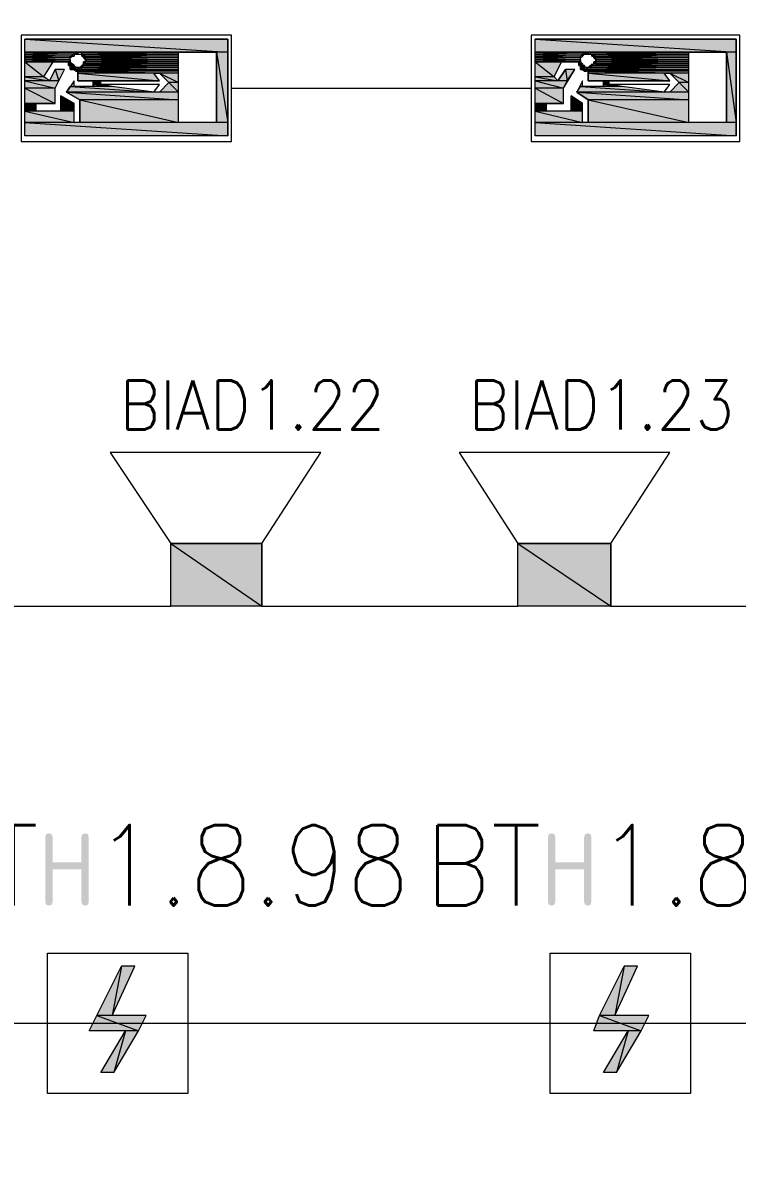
# Model space of a CAD drawing. Header units: millimetres. Extents: x 0 to 420, y 0 to 297.
# Drawn here: x 228.81 to 244.75, y 145.27 to 170.84 of the extents above; entities that cross this region are included whole.
import ezdxf

# ---------------------------------------------------------------- set-up
doc = ezdxf.new("R2010")
doc.units = ezdxf.units.MM
doc.styles.get("Standard").update_dxf_attribs({"font": 'STANDARD'})

msp = doc.modelspace()

# ---------------------------------------------------------------- hatches: boundary and pattern name
h = msp.add_hatch(color=82)
h.paths.add_polyline_path([(233.383667, 170.476333), (228.854001, 170.476333), (233.383667, 170.179999)], flags=0)
h.paths.add_polyline_path([(228.854001, 170.476333), (233.383667, 170.179999), (228.854001, 170.179999)], flags=0)
h = msp.add_hatch(color=82)
h.paths.add_polyline_path([(244.729001, 170.476333), (240.241667, 170.476333), (244.729001, 170.179999)], flags=0)
h.paths.add_polyline_path([(240.241667, 170.476333), (244.729001, 170.179999), (240.241667, 170.179999)], flags=0)
h = msp.add_hatch(color=82)
h.paths.add_polyline_path([(228.854001, 170.179999), (232.283001, 170.179999)], flags=0)
h.paths.add_polyline_path([(232.283001, 170.179999), (228.854001, 170.179999)], flags=0)
h = msp.add_hatch(color=82)
h.paths.add_polyline_path([(229.954667, 170.179999), (228.854001, 170.179999), (229.954667, 170.137666)], flags=0)
h.paths.add_polyline_path([(228.854001, 170.179999), (229.954667, 170.137666), (228.854001, 170.137666)], flags=0)
h = msp.add_hatch(color=82)
h.paths.add_polyline_path([(229.954667, 170.137666), (228.854001, 170.137666), (229.870001, 170.095333)], flags=0)
h.paths.add_polyline_path([(228.854001, 170.137666), (229.870001, 170.095333), (228.854001, 170.095333)], flags=0)
h = msp.add_hatch(color=82)
h.paths.add_polyline_path([(229.870001, 170.095333), (228.854001, 170.095333), (229.870001, 170.052999)], flags=0)
h.paths.add_polyline_path([(228.854001, 170.095333), (229.870001, 170.052999), (228.854001, 170.052999)], flags=0)
h = msp.add_hatch(color=82)
h.paths.add_polyline_path([(229.870001, 170.052999), (228.854001, 170.052999), (229.870001, 170.010666)], flags=0)
h.paths.add_polyline_path([(228.854001, 170.052999), (229.870001, 170.010666), (228.854001, 170.010666)], flags=0)
h = msp.add_hatch(color=82)
h.paths.add_polyline_path([(228.854001, 170.010666), (229.870001, 170.010666)], flags=0)
h.paths.add_polyline_path([(229.870001, 170.010666), (228.854001, 170.010666)], flags=0)
h = msp.add_hatch(color=82)
h.paths.add_polyline_path([(229.870001, 170.010666), (228.854001, 170.010666), (229.870001, 169.968333)], flags=0)
h.paths.add_polyline_path([(228.854001, 170.010666), (229.870001, 169.968333), (228.854001, 169.968333)], flags=0)
for color, points in [(82, [(229.870001, 170.010666), (229.870001, 169.968333)]), (82, [(229.997001, 170.137666), (230.039334, 170.137666), (229.954667, 170.137666)]), (82, [(229.954667, 170.137666), (229.954667, 170.095333)]), (82, [(229.997001, 170.179999), (229.997001, 170.137666)]), (82, [(230.039334, 170.179999), (230.039334, 170.137666)]), (82, [(230.124001, 170.095333), (230.166334, 170.095333)]), (82, [(241.257667, 170.010666), (241.257667, 169.968333)]), (82, [(241.300001, 170.137666), (241.342334, 170.137666), (241.300001, 170.095333)]), (82, [(241.342334, 170.179999), (241.384667, 170.137666), (241.342334, 170.137666)]), (82, [(241.342334, 170.137666), (241.384667, 170.137666)]), (82, [(241.384667, 170.179999), (241.427001, 170.179999), (241.427001, 170.137666)]), (82, [(241.511667, 170.095333), (241.554001, 170.095333)]), (82, [(229.870001, 169.968333), (229.912334, 169.925999), (229.870001, 169.925999)]), (82, [(229.870001, 169.925999), (229.912334, 169.925999)]), (82, [(229.912334, 169.925999), (229.954667, 169.883666), (229.912334, 169.883666)]), (82, [(229.954667, 169.883666), (229.997001, 169.841333), (229.954667, 169.841333)]), (82, [(230.166334, 169.925999), (230.166334, 169.883666), (230.124001, 169.883666)]), (82, [(241.257667, 169.968333), (241.300001, 169.925999), (241.257667, 169.925999)]), (82, [(241.257667, 169.925999), (241.300001, 169.925999)]), (82, [(241.300001, 169.925999), (241.300001, 169.883666)]), (82, [(241.342334, 169.883666), (241.342334, 169.841333)]), (82, [(241.511667, 169.925999), (241.511667, 169.883666)]), (82, [(229.658334, 169.206333), (229.785334, 169.121666), (229.658334, 169.121666)]), (82, [(241.046001, 169.206333), (241.173001, 169.121666), (241.046001, 169.121666)]), (7, [(229.311839, 151.210477), (229.311839, 152.66348), (229.331821, 152.724252), (229.392316, 152.744509), (229.453088, 152.724252), (229.473345, 152.66348), (229.473345, 152.098485), (230.118818, 152.098485), (230.118818, 152.66348), (230.139075, 152.724252), (230.199847, 152.744509), (230.260136, 152.724252), (230.280324, 152.66348), (230.280324, 151.210477), (230.260136, 151.149981), (230.199847, 151.129999), (230.139075, 151.149981), (230.118818, 151.210477), (230.118818, 151.936979), (229.473345, 151.936979), (229.473345, 151.210477), (229.453088, 151.149981), (229.392316, 151.129999), (229.331821, 151.149981)]), (7, [(240.530172, 151.210477), (240.530172, 152.66348), (240.550154, 152.724252), (240.61065, 152.744509), (240.671421, 152.724252), (240.691678, 152.66348), (240.691678, 152.098485), (241.337151, 152.098485), (241.337151, 152.66348), (241.357409, 152.724252), (241.41818, 152.744509), (241.478469, 152.724252), (241.498658, 152.66348), (241.498658, 151.210477), (241.478469, 151.149981), (241.41818, 151.129999), (241.357409, 151.149981), (241.337151, 151.210477), (241.337151, 151.936979), (240.691678, 151.936979), (240.691678, 151.210477), (240.671421, 151.149981), (240.61065, 151.129999), (240.550154, 151.149981)])]:
    msp.add_hatch(color=color).paths.add_polyline_path(points, flags=0)
h = msp.add_hatch(color=82)
h.paths.add_polyline_path([(232.283001, 170.179999), (230.124001, 170.179999), (232.283001, 170.137666)], flags=0)
h.paths.add_polyline_path([(230.124001, 170.179999), (232.283001, 170.137666), (230.124001, 170.137666)], flags=0)
h = msp.add_hatch(color=82)
h.paths.add_polyline_path([(230.166334, 170.137666), (230.124001, 170.137666), (230.166334, 170.095333)], flags=0)
h.paths.add_polyline_path([(230.124001, 170.137666), (230.166334, 170.095333), (230.124001, 170.095333)], flags=0)
h = msp.add_hatch(color=82)
h.paths.add_polyline_path([(230.166334, 170.137666), (232.283001, 170.137666)], flags=0)
h.paths.add_polyline_path([(232.283001, 170.137666), (230.166334, 170.137666)], flags=0)
h = msp.add_hatch(color=82)
h.paths.add_polyline_path([(232.283001, 170.137666), (230.166334, 170.137666), (232.283001, 170.095333)], flags=0)
h.paths.add_polyline_path([(230.166334, 170.137666), (232.283001, 170.095333), (230.208667, 170.095333)], flags=0)
h = msp.add_hatch(color=82)
h.paths.add_polyline_path([(230.166334, 170.095333), (230.208667, 170.052999), (230.166334, 170.052999)], flags=0)
h.paths.add_polyline_path([(230.208667, 170.052999), (230.166334, 170.052999), (230.208667, 170.010666)], flags=0)
h = msp.add_hatch(color=82)
h.paths.add_polyline_path([(232.283001, 170.095333), (230.208667, 170.095333), (232.283001, 170.052999)], flags=0)
h.paths.add_polyline_path([(230.208667, 170.095333), (232.283001, 170.052999), (230.208667, 170.052999)], flags=0)
h = msp.add_hatch(color=82)
h.paths.add_polyline_path([(232.283001, 170.052999), (230.208667, 170.052999), (232.283001, 170.010666)], flags=0)
h.paths.add_polyline_path([(230.208667, 170.052999), (232.283001, 170.010666), (230.208667, 170.010666)], flags=0)
h = msp.add_hatch(color=82)
h.paths.add_polyline_path([(230.208667, 170.010666), (232.283001, 170.010666)], flags=0)
h.paths.add_polyline_path([(232.283001, 170.010666), (230.208667, 170.010666)], flags=0)
h = msp.add_hatch(color=82)
h.paths.add_polyline_path([(232.283001, 170.010666), (230.208667, 170.010666), (232.283001, 169.968333)], flags=0)
h.paths.add_polyline_path([(230.208667, 170.010666), (232.283001, 169.968333), (230.208667, 169.968333)], flags=0)
h = msp.add_hatch(color=82)
h.paths.add_polyline_path([(233.383667, 170.179999), (233.129667, 170.179999), (233.383667, 168.613666)], flags=0)
h.paths.add_polyline_path([(233.129667, 170.179999), (233.383667, 168.613666), (233.129667, 168.613666)], flags=0)
h = msp.add_hatch(color=82)
h.paths.add_polyline_path([(240.241667, 170.179999), (243.670667, 170.179999)], flags=0)
h.paths.add_polyline_path([(243.670667, 170.179999), (240.241667, 170.179999)], flags=0)
h = msp.add_hatch(color=82)
h.paths.add_polyline_path([(241.342334, 170.179999), (240.241667, 170.179999), (241.300001, 170.137666)], flags=0)
h.paths.add_polyline_path([(240.241667, 170.179999), (241.300001, 170.137666), (240.241667, 170.137666)], flags=0)
h = msp.add_hatch(color=82)
h.paths.add_polyline_path([(241.300001, 170.137666), (240.241667, 170.137666), (241.257667, 170.095333)], flags=0)
h.paths.add_polyline_path([(240.241667, 170.137666), (241.257667, 170.095333), (240.241667, 170.095333)], flags=0)
h = msp.add_hatch(color=82)
h.paths.add_polyline_path([(241.257667, 170.095333), (240.241667, 170.095333), (241.257667, 170.052999)], flags=0)
h.paths.add_polyline_path([(240.241667, 170.095333), (241.257667, 170.052999), (240.241667, 170.052999)], flags=0)
h = msp.add_hatch(color=82)
h.paths.add_polyline_path([(241.257667, 170.052999), (240.241667, 170.052999), (241.257667, 170.010666)], flags=0)
h.paths.add_polyline_path([(240.241667, 170.052999), (241.257667, 170.010666), (240.241667, 170.010666)], flags=0)
h = msp.add_hatch(color=82)
h.paths.add_polyline_path([(240.241667, 170.010666), (241.257667, 170.010666)], flags=0)
h.paths.add_polyline_path([(241.257667, 170.010666), (240.241667, 170.010666)], flags=0)
h = msp.add_hatch(color=82)
h.paths.add_polyline_path([(241.257667, 170.010666), (240.241667, 170.010666), (241.257667, 169.968333)], flags=0)
h.paths.add_polyline_path([(240.241667, 170.010666), (241.257667, 169.968333), (240.241667, 169.968333)], flags=0)
h = msp.add_hatch(color=82)
h.paths.add_polyline_path([(243.670667, 170.179999), (241.469334, 170.179999), (243.670667, 170.137666)], flags=0)
h.paths.add_polyline_path([(241.469334, 170.179999), (243.670667, 170.137666), (241.469334, 170.137666)], flags=0)
h = msp.add_hatch(color=82)
h.paths.add_polyline_path([(241.511667, 170.137666), (243.670667, 170.137666)], flags=0)
h.paths.add_polyline_path([(243.670667, 170.137666), (241.511667, 170.137666)], flags=0)
h = msp.add_hatch(color=82)
h.paths.add_polyline_path([(243.670667, 170.137666), (241.511667, 170.137666), (243.670667, 170.095333)], flags=0)
h.paths.add_polyline_path([(241.511667, 170.137666), (243.670667, 170.095333), (241.596334, 170.095333)], flags=0)
h = msp.add_hatch(color=82)
h.paths.add_polyline_path([(241.511667, 170.137666), (241.511667, 170.095333)], flags=0)
h.paths.add_polyline_path([(241.511667, 170.095333), (241.511667, 170.137666)], flags=0)
h = msp.add_hatch(color=82)
h.paths.add_polyline_path([(241.554001, 170.095333), (241.596334, 170.052999), (241.554001, 170.052999)], flags=0)
h.paths.add_polyline_path([(241.596334, 170.052999), (241.554001, 170.052999), (241.596334, 170.010666)], flags=0)
h = msp.add_hatch(color=82)
h.paths.add_polyline_path([(243.670667, 170.095333), (241.596334, 170.095333), (243.670667, 170.052999)], flags=0)
h.paths.add_polyline_path([(241.596334, 170.095333), (243.670667, 170.052999), (241.596334, 170.052999)], flags=0)
h = msp.add_hatch(color=82)
h.paths.add_polyline_path([(243.670667, 170.052999), (241.596334, 170.052999), (243.670667, 170.010666)], flags=0)
h.paths.add_polyline_path([(241.596334, 170.052999), (243.670667, 170.010666), (241.596334, 170.010666)], flags=0)
h = msp.add_hatch(color=82)
h.paths.add_polyline_path([(241.596334, 170.010666), (243.670667, 170.010666)], flags=0)
h.paths.add_polyline_path([(243.670667, 170.010666), (241.596334, 170.010666)], flags=0)
h = msp.add_hatch(color=82)
h.paths.add_polyline_path([(243.670667, 170.010666), (241.596334, 170.010666), (243.670667, 169.968333)], flags=0)
h.paths.add_polyline_path([(241.596334, 170.010666), (243.670667, 169.968333), (241.596334, 169.968333)], flags=0)
h = msp.add_hatch(color=82)
h.paths.add_polyline_path([(244.729001, 170.179999), (244.517334, 170.179999), (244.729001, 168.613666)], flags=0)
h.paths.add_polyline_path([(244.517334, 170.179999), (244.729001, 168.613666), (244.517334, 168.613666)], flags=0)
h = msp.add_hatch(color=82)
h.paths.add_polyline_path([(228.854001, 169.968333), (229.870001, 169.968333)], flags=0)
h.paths.add_polyline_path([(229.870001, 169.968333), (228.854001, 169.968333)], flags=0)
h = msp.add_hatch(color=82)
h.paths.add_polyline_path([(229.489001, 169.968333), (228.854001, 169.968333), (229.277334, 169.629666)], flags=0)
h.paths.add_polyline_path([(228.854001, 169.968333), (229.277334, 169.629666), (228.854001, 169.629666)], flags=0)
h = msp.add_hatch(color=82)
h.paths.add_polyline_path([(229.743001, 169.798999), (229.531334, 169.798999), (229.616001, 169.544999)], flags=0)
h.paths.add_polyline_path([(229.531334, 169.798999), (229.616001, 169.544999), (229.404334, 169.544999)], flags=0)
h = msp.add_hatch(color=82)
h.paths.add_polyline_path([(229.870001, 169.968333), (229.827667, 169.968333), (229.870001, 169.925999)], flags=0)
h.paths.add_polyline_path([(229.827667, 169.968333), (229.870001, 169.925999), (229.827667, 169.925999)], flags=0)
h = msp.add_hatch(color=82)
h.paths.add_polyline_path([(229.870001, 169.925999), (229.827667, 169.925999), (229.870001, 169.883666)], flags=0)
h.paths.add_polyline_path([(229.827667, 169.925999), (229.870001, 169.883666), (229.827667, 169.883666)], flags=0)
h = msp.add_hatch(color=82)
h.paths.add_polyline_path([(229.912334, 169.883666), (229.827667, 169.883666), (229.954667, 169.883666)], flags=0)
h.paths.add_polyline_path([(229.827667, 169.883666), (229.954667, 169.883666), (229.870001, 169.883666)], flags=0)
h = msp.add_hatch(color=82)
h.paths.add_polyline_path([(229.954667, 169.883666), (229.870001, 169.883666), (229.954667, 169.841333)], flags=0)
h.paths.add_polyline_path([(229.870001, 169.883666), (229.954667, 169.841333), (229.870001, 169.841333)], flags=0)
h = msp.add_hatch(color=82)
h.paths.add_polyline_path([(229.997001, 169.841333), (229.870001, 169.841333), (229.997001, 169.798999)], flags=0)
h.paths.add_polyline_path([(229.870001, 169.841333), (229.997001, 169.798999), (229.870001, 169.798999)], flags=0)
h = msp.add_hatch(color=82)
h.paths.add_polyline_path([(229.912334, 169.798999), (230.081667, 169.798999)], flags=0)
h.paths.add_polyline_path([(230.081667, 169.798999), (229.912334, 169.798999)], flags=0)
h = msp.add_hatch(color=82)
h.paths.add_polyline_path([(232.283001, 169.798999), (229.954667, 169.798999), (232.283001, 169.756666)], flags=0)
h.paths.add_polyline_path([(229.954667, 169.798999), (232.283001, 169.756666), (229.997001, 169.756666)], flags=0)
h = msp.add_hatch(color=82)
h.paths.add_polyline_path([(230.039334, 169.798999), (230.039334, 169.841333)], flags=0)
h.paths.add_polyline_path([(230.039334, 169.798999), (230.039334, 169.841333), (230.081667, 169.841333)], flags=0)
h = msp.add_hatch(color=82)
h.paths.add_polyline_path([(232.283001, 169.756666), (230.039334, 169.756666), (232.283001, 169.714333)], flags=0)
h.paths.add_polyline_path([(230.039334, 169.756666), (232.283001, 169.714333), (230.039334, 169.714333)], flags=0)
h = msp.add_hatch(color=82)
h.paths.add_polyline_path([(230.124001, 169.841333), (230.124001, 169.883666)], flags=0)
h.paths.add_polyline_path([(230.124001, 169.883666), (230.124001, 169.841333), (230.081667, 169.841333)], flags=0)
h = msp.add_hatch(color=82)
h.paths.add_polyline_path([(232.283001, 169.841333), (230.124001, 169.841333), (232.283001, 169.798999)], flags=0)
h.paths.add_polyline_path([(230.124001, 169.841333), (232.283001, 169.798999), (230.081667, 169.798999)], flags=0)
h = msp.add_hatch(color=82)
h.paths.add_polyline_path([(230.124001, 169.883666), (230.166334, 169.883666)], flags=0)
h.paths.add_polyline_path([(230.166334, 169.883666), (230.124001, 169.883666)], flags=0)
h = msp.add_hatch(color=82)
h.paths.add_polyline_path([(232.283001, 169.883666), (230.166334, 169.883666), (232.283001, 169.841333)], flags=0)
h.paths.add_polyline_path([(230.166334, 169.883666), (232.283001, 169.841333), (230.124001, 169.841333)], flags=0)
h = msp.add_hatch(color=82)
h.paths.add_polyline_path([(230.208667, 169.968333), (230.166334, 169.968333), (230.208667, 169.925999)], flags=0)
h.paths.add_polyline_path([(230.166334, 169.968333), (230.208667, 169.925999), (230.166334, 169.925999)], flags=0)
h = msp.add_hatch(color=82)
h.paths.add_polyline_path([(232.283001, 169.883666), (230.208667, 169.883666)], flags=0)
h.paths.add_polyline_path([(230.208667, 169.883666), (232.283001, 169.883666), (230.166334, 169.883666)], flags=0)
h = msp.add_hatch(color=82)
h.paths.add_polyline_path([(230.208667, 169.968333), (232.283001, 169.968333)], flags=0)
h.paths.add_polyline_path([(232.283001, 169.968333), (230.208667, 169.968333)], flags=0)
h = msp.add_hatch(color=82)
h.paths.add_polyline_path([(232.283001, 169.968333), (230.208667, 169.968333), (232.283001, 169.925999)], flags=0)
h.paths.add_polyline_path([(230.208667, 169.968333), (232.283001, 169.925999), (230.208667, 169.925999)], flags=0)
h = msp.add_hatch(color=82)
h.paths.add_polyline_path([(232.283001, 169.925999), (230.208667, 169.925999), (232.283001, 169.883666)], flags=0)
h.paths.add_polyline_path([(230.208667, 169.925999), (232.283001, 169.883666), (230.208667, 169.883666)], flags=0)
h = msp.add_hatch(color=82)
h.paths.add_polyline_path([(240.241667, 169.968333), (241.257667, 169.968333)], flags=0)
h.paths.add_polyline_path([(241.257667, 169.968333), (240.241667, 169.968333)], flags=0)
h = msp.add_hatch(color=82)
h.paths.add_polyline_path([(240.834334, 169.968333), (240.241667, 169.968333), (240.665001, 169.629666)], flags=0)
h.paths.add_polyline_path([(240.241667, 169.968333), (240.665001, 169.629666), (240.241667, 169.629666)], flags=0)
h = msp.add_hatch(color=82)
h.paths.add_polyline_path([(241.130667, 169.798999), (240.919001, 169.798999), (240.961334, 169.544999)], flags=0)
h.paths.add_polyline_path([(240.919001, 169.798999), (240.961334, 169.544999), (240.749667, 169.544999)], flags=0)
h = msp.add_hatch(color=82)
h.paths.add_polyline_path([(241.257667, 169.968333), (241.215334, 169.968333), (241.257667, 169.925999)], flags=0)
h.paths.add_polyline_path([(241.215334, 169.968333), (241.257667, 169.925999), (241.215334, 169.925999)], flags=0)
h = msp.add_hatch(color=82)
h.paths.add_polyline_path([(241.257667, 169.925999), (241.215334, 169.925999), (241.257667, 169.883666)], flags=0)
h.paths.add_polyline_path([(241.215334, 169.925999), (241.257667, 169.883666), (241.215334, 169.883666)], flags=0)
h = msp.add_hatch(color=82)
h.paths.add_polyline_path([(241.300001, 169.883666), (241.215334, 169.883666)], flags=0)
h.paths.add_polyline_path([(241.215334, 169.883666), (241.300001, 169.883666), (241.257667, 169.883666)], flags=0)
h = msp.add_hatch(color=82)
h.paths.add_polyline_path([(241.300001, 169.883666), (241.257667, 169.883666), (241.342334, 169.841333)], flags=0)
h.paths.add_polyline_path([(241.257667, 169.883666), (241.342334, 169.841333), (241.257667, 169.841333)], flags=0)
h = msp.add_hatch(color=82)
h.paths.add_polyline_path([(241.342334, 169.841333), (241.257667, 169.841333), (241.342334, 169.798999)], flags=0)
h.paths.add_polyline_path([(241.257667, 169.841333), (241.342334, 169.798999), (241.257667, 169.798999)], flags=0)
h = msp.add_hatch(color=82)
h.paths.add_polyline_path([(241.300001, 169.798999), (241.469334, 169.798999)], flags=0)
h.paths.add_polyline_path([(241.469334, 169.798999), (241.300001, 169.798999)], flags=0)
h = msp.add_hatch(color=82)
h.paths.add_polyline_path([(243.670667, 169.798999), (241.342334, 169.798999), (243.670667, 169.756666)], flags=0)
h.paths.add_polyline_path([(241.342334, 169.798999), (243.670667, 169.756666), (241.342334, 169.756666)], flags=0)
h = msp.add_hatch(color=82)
h.paths.add_polyline_path([(241.427001, 169.841333), (241.384667, 169.841333), (241.427001, 169.798999)], flags=0)
h.paths.add_polyline_path([(241.384667, 169.841333), (241.427001, 169.798999), (241.384667, 169.798999)], flags=0)
h = msp.add_hatch(color=82)
h.paths.add_polyline_path([(241.511667, 169.883666), (241.469334, 169.883666), (241.469334, 169.841333)], flags=0)
h.paths.add_polyline_path([(241.469334, 169.883666), (241.469334, 169.841333), (241.427001, 169.841333)], flags=0)
h = msp.add_hatch(color=82)
h.paths.add_polyline_path([(243.670667, 169.756666), (241.427001, 169.756666), (243.670667, 169.714333)], flags=0)
h.paths.add_polyline_path([(241.427001, 169.756666), (243.670667, 169.714333), (241.427001, 169.714333)], flags=0)
h = msp.add_hatch(color=82)
h.paths.add_polyline_path([(243.670667, 169.841333), (241.469334, 169.841333), (243.670667, 169.798999)], flags=0)
h.paths.add_polyline_path([(241.469334, 169.841333), (243.670667, 169.798999), (241.469334, 169.798999)], flags=0)
h = msp.add_hatch(color=82)
h.paths.add_polyline_path([(243.670667, 169.883666), (241.596334, 169.883666)], flags=0)
h.paths.add_polyline_path([(241.596334, 169.883666), (243.670667, 169.883666), (241.511667, 169.883666)], flags=0)
h = msp.add_hatch(color=82)
h.paths.add_polyline_path([(243.670667, 169.883666), (241.511667, 169.883666), (243.670667, 169.841333)], flags=0)
h.paths.add_polyline_path([(241.511667, 169.883666), (243.670667, 169.841333), (241.511667, 169.841333)], flags=0)
h = msp.add_hatch(color=82)
h.paths.add_polyline_path([(241.596334, 169.968333), (241.554001, 169.968333), (241.596334, 169.925999)], flags=0)
h.paths.add_polyline_path([(241.554001, 169.968333), (241.596334, 169.925999), (241.554001, 169.925999)], flags=0)
h = msp.add_hatch(color=82)
h.paths.add_polyline_path([(241.596334, 169.968333), (243.670667, 169.968333)], flags=0)
h.paths.add_polyline_path([(243.670667, 169.968333), (241.596334, 169.968333)], flags=0)
h = msp.add_hatch(color=82)
h.paths.add_polyline_path([(243.670667, 169.968333), (241.596334, 169.968333), (243.670667, 169.925999)], flags=0)
h.paths.add_polyline_path([(241.596334, 169.968333), (243.670667, 169.925999), (241.596334, 169.925999)], flags=0)
h = msp.add_hatch(color=82)
h.paths.add_polyline_path([(243.670667, 169.925999), (241.596334, 169.925999), (243.670667, 169.883666)], flags=0)
h.paths.add_polyline_path([(241.596334, 169.925999), (243.670667, 169.883666), (241.596334, 169.883666)], flags=0)
h = msp.add_hatch(color=82)
h.paths.add_polyline_path([(229.277334, 169.629666), (228.854001, 169.629666), (229.404334, 169.544999)], flags=0)
h.paths.add_polyline_path([(228.854001, 169.629666), (229.404334, 169.544999), (228.854001, 169.544999)], flags=0)
h = msp.add_hatch(color=82)
h.paths.add_polyline_path([(229.616001, 169.544999), (228.854001, 169.544999), (229.531334, 169.375666)], flags=0)
h.paths.add_polyline_path([(228.854001, 169.544999), (229.531334, 169.375666), (228.854001, 169.375666)], flags=0)
h = msp.add_hatch(color=82)
h.paths.add_polyline_path([(231.732667, 169.714333), (230.039334, 169.714333), (231.859667, 169.544999)], flags=0)
h.paths.add_polyline_path([(230.039334, 169.714333), (231.859667, 169.544999), (230.039334, 169.544999)], flags=0)
h = msp.add_hatch(color=82)
h.paths.add_polyline_path([(230.547334, 169.544999), (230.378001, 169.544999), (230.547334, 169.460333)], flags=0)
h.paths.add_polyline_path([(230.378001, 169.544999), (230.547334, 169.460333), (230.378001, 169.460333)], flags=0)
h = msp.add_hatch(color=82)
h.paths.add_polyline_path([(232.283001, 169.714333), (231.859667, 169.714333), (232.283001, 169.502666)], flags=0)
h.paths.add_polyline_path([(231.859667, 169.714333), (232.283001, 169.502666), (232.071334, 169.502666)], flags=0)
h = msp.add_hatch(color=82)
h.paths.add_polyline_path([(232.283001, 169.502666), (232.071334, 169.502666), (232.283001, 169.290999)], flags=0)
h.paths.add_polyline_path([(232.071334, 169.502666), (232.283001, 169.290999), (231.859667, 169.290999)], flags=0)
h = msp.add_hatch(color=82)
h.paths.add_polyline_path([(240.665001, 169.629666), (240.241667, 169.629666), (240.749667, 169.544999)], flags=0)
h.paths.add_polyline_path([(240.241667, 169.629666), (240.749667, 169.544999), (240.241667, 169.544999)], flags=0)
h = msp.add_hatch(color=82)
h.paths.add_polyline_path([(240.961334, 169.544999), (240.241667, 169.544999), (240.876667, 169.375666)], flags=0)
h.paths.add_polyline_path([(240.241667, 169.544999), (240.876667, 169.375666), (240.241667, 169.375666)], flags=0)
h = msp.add_hatch(color=82)
h.paths.add_polyline_path([(243.120334, 169.714333), (241.427001, 169.714333), (243.247334, 169.544999)], flags=0)
h.paths.add_polyline_path([(241.427001, 169.714333), (243.247334, 169.544999), (241.427001, 169.544999)], flags=0)
h = msp.add_hatch(color=82)
h.paths.add_polyline_path([(241.892667, 169.544999), (241.765667, 169.544999), (241.892667, 169.460333)], flags=0)
h.paths.add_polyline_path([(241.765667, 169.544999), (241.892667, 169.460333), (241.765667, 169.460333)], flags=0)
h = msp.add_hatch(color=82)
h.paths.add_polyline_path([(243.670667, 169.714333), (243.247334, 169.714333), (243.670667, 169.502666)], flags=0)
h.paths.add_polyline_path([(243.247334, 169.714333), (243.670667, 169.502666), (243.459001, 169.502666)], flags=0)
h = msp.add_hatch(color=82)
h.paths.add_polyline_path([(243.670667, 169.502666), (243.459001, 169.502666), (243.670667, 169.290999)], flags=0)
h.paths.add_polyline_path([(243.459001, 169.502666), (243.670667, 169.290999), (243.247334, 169.290999)], flags=0)
h = msp.add_hatch(color=82)
h.paths.add_polyline_path([(229.531334, 169.375666), (228.854001, 169.375666), (229.531334, 169.036999)], flags=0)
h.paths.add_polyline_path([(228.854001, 169.375666), (229.531334, 169.036999), (228.854001, 169.036999)], flags=0)
h = msp.add_hatch(color=82)
h.paths.add_polyline_path([(230.801334, 169.417999), (229.870001, 169.417999), (231.732667, 169.290999)], flags=0)
h.paths.add_polyline_path([(229.870001, 169.417999), (231.732667, 169.290999), (229.785334, 169.290999)], flags=0)
h = msp.add_hatch(color=82)
h.paths.add_polyline_path([(232.283001, 169.290999), (229.785334, 169.290999), (232.283001, 169.121666)], flags=0)
h.paths.add_polyline_path([(229.785334, 169.290999), (232.283001, 169.121666), (230.081667, 169.121666)], flags=0)
h = msp.add_hatch(color=82)
h.paths.add_polyline_path([(230.547334, 169.460333), (230.378001, 169.460333), (230.801334, 169.417999)], flags=0)
h.paths.add_polyline_path([(230.378001, 169.460333), (230.801334, 169.417999), (230.378001, 169.417999)], flags=0)
h = msp.add_hatch(color=82)
h.paths.add_polyline_path([(240.876667, 169.375666), (240.241667, 169.375666), (240.876667, 169.036999)], flags=0)
h.paths.add_polyline_path([(240.241667, 169.375666), (240.876667, 169.036999), (240.241667, 169.036999)], flags=0)
h = msp.add_hatch(color=82)
h.paths.add_polyline_path([(242.189001, 169.417999), (241.257667, 169.417999), (243.120334, 169.290999)], flags=0)
h.paths.add_polyline_path([(241.257667, 169.417999), (243.120334, 169.290999), (241.173001, 169.290999)], flags=0)
h = msp.add_hatch(color=82)
h.paths.add_polyline_path([(243.670667, 169.290999), (241.173001, 169.290999), (243.670667, 169.121666)], flags=0)
h.paths.add_polyline_path([(241.173001, 169.290999), (243.670667, 169.121666), (241.427001, 169.121666)], flags=0)
h = msp.add_hatch(color=82)
h.paths.add_polyline_path([(241.892667, 169.460333), (241.765667, 169.460333), (242.189001, 169.417999)], flags=0)
h.paths.add_polyline_path([(241.765667, 169.460333), (242.189001, 169.417999), (241.765667, 169.417999)], flags=0)
h = msp.add_hatch(color=82)
h.paths.add_polyline_path([(229.108001, 169.036999), (228.854001, 169.036999), (229.108001, 168.867666)], flags=0)
h.paths.add_polyline_path([(228.854001, 169.036999), (229.108001, 168.867666), (228.854001, 168.867666)], flags=0)
h = msp.add_hatch(color=82)
h.paths.add_polyline_path([(229.785334, 169.121666), (229.658334, 169.121666), (229.954667, 169.036999)], flags=0)
h.paths.add_polyline_path([(229.658334, 169.121666), (229.954667, 169.036999), (229.658334, 169.036999)], flags=0)
h = msp.add_hatch(color=82)
h.paths.add_polyline_path([(229.954667, 169.036999), (229.658334, 169.036999), (229.954667, 168.867666)], flags=0)
h.paths.add_polyline_path([(229.658334, 169.036999), (229.954667, 168.867666), (229.658334, 168.867666)], flags=0)
h = msp.add_hatch(color=82)
h.paths.add_polyline_path([(232.283001, 169.121666), (230.081667, 169.121666), (232.283001, 168.613666)], flags=0)
h.paths.add_polyline_path([(230.081667, 169.121666), (232.283001, 168.613666), (230.081667, 168.613666)], flags=0)
h = msp.add_hatch(color=82)
h.paths.add_polyline_path([(240.495667, 169.036999), (240.241667, 169.036999), (240.495667, 168.867666)], flags=0)
h.paths.add_polyline_path([(240.241667, 169.036999), (240.495667, 168.867666), (240.241667, 168.867666)], flags=0)
h = msp.add_hatch(color=82)
h.paths.add_polyline_path([(241.173001, 169.121666), (241.046001, 169.121666), (241.300001, 169.036999)], flags=0)
h.paths.add_polyline_path([(241.046001, 169.121666), (241.300001, 169.036999), (241.046001, 169.036999)], flags=0)
h = msp.add_hatch(color=82)
h.paths.add_polyline_path([(241.300001, 169.036999), (241.046001, 169.036999), (241.300001, 168.867666)], flags=0)
h.paths.add_polyline_path([(241.046001, 169.036999), (241.300001, 168.867666), (241.046001, 168.867666)], flags=0)
h = msp.add_hatch(color=82)
h.paths.add_polyline_path([(243.670667, 169.121666), (241.427001, 169.121666), (243.670667, 168.613666)], flags=0)
h.paths.add_polyline_path([(241.427001, 169.121666), (243.670667, 168.613666), (241.427001, 168.613666)], flags=0)
h = msp.add_hatch(color=82)
h.paths.add_polyline_path([(229.954667, 168.867666), (228.854001, 168.867666), (229.954667, 168.613666)], flags=0)
h.paths.add_polyline_path([(228.854001, 168.867666), (229.954667, 168.613666), (228.854001, 168.613666)], flags=0)
h = msp.add_hatch(color=82)
h.paths.add_polyline_path([(241.300001, 168.867666), (240.241667, 168.867666), (241.300001, 168.613666)], flags=0)
h.paths.add_polyline_path([(240.241667, 168.867666), (241.300001, 168.613666), (240.241667, 168.613666)], flags=0)
h = msp.add_hatch(color=82)
h.paths.add_polyline_path([(233.383667, 168.613666), (228.854001, 168.613666), (233.383667, 168.317333)], flags=0)
h.paths.add_polyline_path([(228.854001, 168.613666), (233.383667, 168.317333), (228.854001, 168.317333)], flags=0)
h = msp.add_hatch(color=82)
h.paths.add_polyline_path([(244.729001, 168.613666), (240.241667, 168.613666), (244.729001, 168.317333)], flags=0)
h.paths.add_polyline_path([(240.241667, 168.613666), (244.729001, 168.317333), (240.241667, 168.317333)], flags=0)
h = msp.add_hatch(color=82)
h.paths.add_polyline_path([(234.145667, 159.215666), (232.113667, 159.215666), (234.145667, 157.818666)], flags=0)
h.paths.add_polyline_path([(232.113667, 159.215666), (234.145667, 157.818666), (232.113667, 157.818666)], flags=0)
h = msp.add_hatch(color=82)
h.paths.add_polyline_path([(241.935001, 159.215666), (239.860667, 159.215666), (241.935001, 157.818666)], flags=0)
h.paths.add_polyline_path([(239.860667, 159.215666), (241.935001, 157.818666), (239.860667, 157.818666)], flags=0)
h = msp.add_hatch(color=1)
h.paths.add_polyline_path([(231.309334, 149.775333), (231.013001, 149.775333), (230.801334, 148.674666)], flags=0)
h.paths.add_polyline_path([(231.013001, 149.775333), (230.801334, 148.674666), (230.462667, 148.674666)], flags=0)
h = msp.add_hatch(color=1)
h.paths.add_polyline_path([(242.527667, 149.775333), (242.231334, 149.775333), (242.019667, 148.674666)], flags=0)
h.paths.add_polyline_path([(242.231334, 149.775333), (242.019667, 148.674666), (241.681001, 148.674666)], flags=0)
h = msp.add_hatch(color=1)
h.paths.add_polyline_path([(231.563334, 148.674666), (230.462667, 148.674666), (231.394001, 148.335999)], flags=0)
h.paths.add_polyline_path([(230.462667, 148.674666), (231.394001, 148.335999), (230.293334, 148.335999)], flags=0)
h = msp.add_hatch(color=1)
h.paths.add_polyline_path([(242.781667, 148.674666), (241.681001, 148.674666), (242.612334, 148.335999)], flags=0)
h.paths.add_polyline_path([(241.681001, 148.674666), (242.612334, 148.335999), (241.554001, 148.335999)], flags=0)
h = msp.add_hatch(color=1)
h.paths.add_polyline_path([(231.394001, 148.335999), (231.097667, 148.335999), (230.843667, 147.404666)], flags=0)
h.paths.add_polyline_path([(231.097667, 148.335999), (230.843667, 147.404666), (230.547334, 147.404666)], flags=0)
h = msp.add_hatch(color=1)
h.paths.add_polyline_path([(242.612334, 148.335999), (242.316001, 148.335999), (242.062001, 147.404666)], flags=0)
h.paths.add_polyline_path([(242.316001, 148.335999), (242.062001, 147.404666), (241.765667, 147.404666)], flags=0)

# ---------------------------------------------------------------- linework, layer by layer
at = {"color": 1, "lineweight": 0}
msp.add_lwpolyline([(73.702335, 124.714), (76.538668, 124.714), (76.538668, 77.597), (297.434, 77.597), (297.434, 114.342333), (105.664001, 114.342333), (105.664001, 125.941666), (357.251, 125.941666), (357.251, 139.191999), (105.664001, 139.191999), (105.664001, 148.505333), (357.251, 148.505333), (357.251, 185.462333), (262.466667, 185.462333)], dxfattribs=at)
at = {"color": 92, "lineweight": 0}
for points in [[(233.468334, 170.560999), (228.769334, 170.560999), (228.769334, 168.190333), (233.468334, 168.190333)], [(244.813667, 170.560999), (240.157001, 170.560999), (240.157001, 168.190333), (244.813667, 168.190333)]]:
    msp.add_lwpolyline(points, close=True, dxfattribs=at)
at = {"color": 82, "lineweight": 0}
for points in [[(233.383667, 170.476333), (228.854001, 170.476333), (233.383667, 170.179999)], [(228.854001, 170.476333), (233.383667, 170.179999), (228.854001, 170.179999)], [(228.854001, 170.476333), (233.383667, 170.476333), (233.383667, 168.317333), (228.854001, 168.317333)], [(244.729001, 170.476333), (240.241667, 170.476333), (244.729001, 170.179999)], [(240.241667, 170.476333), (244.729001, 170.179999), (240.241667, 170.179999)], [(240.241667, 170.476333), (244.729001, 170.476333), (244.729001, 168.317333), (240.241667, 168.317333)], [(228.854001, 170.179999), (232.283001, 170.179999)], [(232.283001, 170.179999), (228.854001, 170.179999)], [(229.954667, 170.179999), (228.854001, 170.179999), (229.954667, 170.137666)], [(228.854001, 170.179999), (229.954667, 170.137666), (228.854001, 170.137666)], [(229.954667, 170.137666), (228.854001, 170.137666), (229.870001, 170.095333)], [(228.854001, 170.137666), (229.870001, 170.095333), (228.854001, 170.095333)], [(229.870001, 170.095333), (228.854001, 170.095333), (229.870001, 170.052999)], [(228.854001, 170.095333), (229.870001, 170.052999), (228.854001, 170.052999)], [(229.870001, 170.052999), (228.854001, 170.052999), (229.870001, 170.010666)], [(228.854001, 170.052999), (229.870001, 170.010666), (228.854001, 170.010666)], [(228.854001, 170.010666), (229.870001, 170.010666)], [(229.870001, 170.010666), (228.854001, 170.010666)], [(229.870001, 170.010666), (228.854001, 170.010666), (229.870001, 169.968333)], [(228.854001, 170.010666), (229.870001, 169.968333), (228.854001, 169.968333)], [(230.039334, 170.137666), (230.081667, 170.137666), (230.124001, 170.137666), (230.166334, 170.095333), (230.166334, 170.052999), (230.208667, 170.010666), (230.208667, 169.968333), (230.166334, 169.925999), (230.166334, 169.883666), (230.124001, 169.883666), (230.124001, 169.841333), (230.081667, 169.841333), (230.039334, 169.841333), (229.997001, 169.841333), (229.954667, 169.883666), (229.912334, 169.925999), (229.870001, 169.925999), (229.870001, 169.968333), (229.870001, 170.010666), (229.870001, 170.052999), (229.912334, 170.095333), (229.954667, 170.095333), (229.954667, 170.137666), (229.997001, 170.137666)], [(229.870001, 170.010666), (229.870001, 169.968333)], [(229.997001, 170.137666), (230.039334, 170.137666), (229.954667, 170.137666)], [(229.954667, 170.137666), (229.954667, 170.095333)], [(229.997001, 170.179999), (229.997001, 170.137666)], [(232.283001, 170.179999), (229.997001, 170.179999)], [(230.039334, 170.179999), (230.039334, 170.137666)], [(232.283001, 170.179999), (230.081667, 170.179999)], [(232.283001, 170.179999), (230.124001, 170.179999), (232.283001, 170.137666)], [(230.124001, 170.179999), (232.283001, 170.137666), (230.124001, 170.137666)], [(230.166334, 170.137666), (230.124001, 170.137666), (230.166334, 170.095333)], [(230.124001, 170.137666), (230.166334, 170.095333), (230.124001, 170.095333)], [(232.283001, 170.137666), (230.124001, 170.137666)], [(230.124001, 170.095333), (230.166334, 170.095333)], [(230.166334, 170.137666), (232.283001, 170.137666)], [(232.283001, 170.137666), (230.166334, 170.137666)], [(232.283001, 170.137666), (230.166334, 170.137666), (232.283001, 170.095333)], [(230.166334, 170.137666), (232.283001, 170.095333), (230.208667, 170.095333)], [(230.166334, 170.095333), (230.208667, 170.052999), (230.166334, 170.052999)], [(230.208667, 170.052999), (230.166334, 170.095333)], [(230.208667, 170.052999), (230.166334, 170.052999), (230.208667, 170.010666)], [(232.283001, 170.095333), (230.208667, 170.095333), (232.283001, 170.052999)], [(230.208667, 170.095333), (232.283001, 170.052999), (230.208667, 170.052999)], [(232.283001, 170.052999), (230.208667, 170.052999), (232.283001, 170.010666)], [(230.208667, 170.052999), (232.283001, 170.010666), (230.208667, 170.010666)], [(230.208667, 170.010666), (232.283001, 170.010666)], [(232.283001, 170.010666), (230.208667, 170.010666)], [(232.283001, 170.010666), (230.208667, 170.010666), (232.283001, 169.968333)], [(230.208667, 170.010666), (232.283001, 169.968333), (230.208667, 169.968333)], [(232.283001, 170.010666), (230.208667, 170.010666)], [(232.283001, 170.179999), (233.129667, 170.179999), (233.129667, 168.613666), (232.283001, 168.613666)], [(233.383667, 170.179999), (233.129667, 170.179999), (233.383667, 168.613666)], [(233.129667, 170.179999), (233.383667, 168.613666), (233.129667, 168.613666)], [(240.241667, 170.179999), (243.670667, 170.179999)], [(243.670667, 170.179999), (240.241667, 170.179999)], [(241.342334, 170.179999), (240.241667, 170.179999), (241.300001, 170.137666)], [(240.241667, 170.179999), (241.300001, 170.137666), (240.241667, 170.137666)], [(241.300001, 170.137666), (240.241667, 170.137666), (241.257667, 170.095333)], [(240.241667, 170.137666), (241.257667, 170.095333), (240.241667, 170.095333)], [(241.257667, 170.095333), (240.241667, 170.095333), (241.257667, 170.052999)], [(240.241667, 170.095333), (241.257667, 170.052999), (240.241667, 170.052999)], [(241.257667, 170.052999), (240.241667, 170.052999), (241.257667, 170.010666)], [(240.241667, 170.052999), (241.257667, 170.010666), (240.241667, 170.010666)], [(240.241667, 170.010666), (241.257667, 170.010666)], [(241.257667, 170.010666), (240.241667, 170.010666)], [(241.257667, 170.010666), (240.241667, 170.010666), (241.257667, 169.968333)], [(240.241667, 170.010666), (241.257667, 169.968333), (240.241667, 169.968333)], [(241.427001, 170.137666), (241.469334, 170.137666), (241.511667, 170.137666), (241.511667, 170.095333), (241.554001, 170.095333), (241.554001, 170.052999), (241.596334, 170.010666), (241.596334, 169.968333), (241.554001, 169.925999), (241.511667, 169.883666), (241.469334, 169.841333), (241.427001, 169.841333), (241.384667, 169.841333), (241.342334, 169.841333), (241.342334, 169.883666), (241.300001, 169.883666), (241.300001, 169.925999), (241.257667, 169.925999), (241.257667, 169.968333), (241.257667, 170.010666), (241.257667, 170.052999), (241.300001, 170.095333), (241.342334, 170.137666), (241.384667, 170.137666)], [(241.257667, 170.010666), (241.257667, 169.968333)], [(241.300001, 170.137666), (241.342334, 170.137666), (241.300001, 170.095333)], [(241.342334, 170.179999), (241.384667, 170.137666), (241.342334, 170.137666)], [(243.670667, 170.179999), (241.342334, 170.179999)], [(241.342334, 170.137666), (241.384667, 170.137666)], [(241.384667, 170.179999), (241.427001, 170.179999), (241.427001, 170.137666)], [(241.427001, 170.179999), (241.384667, 170.179999)], [(243.670667, 170.179999), (241.469334, 170.179999), (243.670667, 170.137666)], [(241.469334, 170.179999), (243.670667, 170.137666), (241.469334, 170.137666)], [(243.670667, 170.179999), (241.469334, 170.179999)], [(243.670667, 170.137666), (241.469334, 170.137666)], [(241.511667, 170.137666), (243.670667, 170.137666)], [(243.670667, 170.137666), (241.511667, 170.137666)], [(243.670667, 170.137666), (241.511667, 170.137666), (243.670667, 170.095333)], [(241.511667, 170.137666), (243.670667, 170.095333), (241.596334, 170.095333)], [(241.511667, 170.137666), (241.511667, 170.095333)], [(241.511667, 170.095333), (241.511667, 170.137666)], [(241.511667, 170.095333), (241.554001, 170.095333)], [(241.554001, 170.095333), (241.596334, 170.052999), (241.554001, 170.052999)], [(241.596334, 170.052999), (241.554001, 170.095333)], [(241.596334, 170.052999), (241.554001, 170.052999), (241.596334, 170.010666)], [(243.670667, 170.095333), (241.596334, 170.095333), (243.670667, 170.052999)], [(241.596334, 170.095333), (243.670667, 170.052999), (241.596334, 170.052999)], [(243.670667, 170.052999), (241.596334, 170.052999), (243.670667, 170.010666)], [(241.596334, 170.052999), (243.670667, 170.010666), (241.596334, 170.010666)], [(241.596334, 170.010666), (243.670667, 170.010666)], [(243.670667, 170.010666), (241.596334, 170.010666)], [(243.670667, 170.010666), (241.596334, 170.010666), (243.670667, 169.968333)], [(241.596334, 170.010666), (243.670667, 169.968333), (241.596334, 169.968333)], [(243.670667, 170.010666), (241.596334, 170.010666)], [(243.670667, 170.179999), (244.517334, 170.179999), (244.517334, 168.613666), (243.670667, 168.613666)], [(244.729001, 170.179999), (244.517334, 170.179999), (244.729001, 168.613666)], [(244.517334, 170.179999), (244.729001, 168.613666), (244.517334, 168.613666)], [(228.854001, 169.968333), (229.870001, 169.968333)], [(229.870001, 169.968333), (228.854001, 169.968333)], [(229.489001, 169.968333), (228.854001, 169.968333), (229.277334, 169.629666)], [(228.854001, 169.968333), (229.277334, 169.629666), (228.854001, 169.629666)], [(229.108001, 169.036999), (229.531334, 169.036999), (229.531334, 169.375666), (229.743001, 169.798999), (229.531334, 169.798999), (229.404334, 169.544999), (229.277334, 169.629666), (229.489001, 169.968333), (229.827667, 169.968333), (229.827667, 169.925999), (229.827667, 169.883666), (229.870001, 169.883666), (229.870001, 169.798999), (229.912334, 169.798999), (229.954667, 169.798999), (229.997001, 169.756666), (230.039334, 169.756666), (230.039334, 169.798999), (230.039334, 169.544999), (230.378001, 169.544999), (230.378001, 169.417999), (229.954667, 169.417999), (229.954667, 169.544999), (229.785334, 169.290999), (230.081667, 169.121666), (230.081667, 168.613666), (229.954667, 168.613666), (229.954667, 169.036999), (229.658334, 169.206333), (229.658334, 168.867666), (229.108001, 168.867666)], [(229.531334, 169.798999), (229.616001, 169.544999), (229.404334, 169.544999)], [(229.743001, 169.798999), (229.531334, 169.798999), (229.616001, 169.544999)], [(229.870001, 169.968333), (229.827667, 169.968333), (229.870001, 169.925999)], [(229.827667, 169.968333), (229.870001, 169.925999), (229.827667, 169.925999)], [(229.870001, 169.925999), (229.827667, 169.925999), (229.870001, 169.883666)], [(229.827667, 169.925999), (229.870001, 169.883666), (229.827667, 169.883666)], [(229.912334, 169.883666), (229.827667, 169.883666), (229.954667, 169.883666)], [(229.827667, 169.883666), (229.954667, 169.883666), (229.870001, 169.883666)], [(229.870001, 169.968333), (229.912334, 169.925999), (229.870001, 169.925999)], [(229.912334, 169.925999), (229.870001, 169.968333)], [(229.870001, 169.925999), (229.912334, 169.925999)], [(229.954667, 169.883666), (229.870001, 169.883666), (229.954667, 169.841333)], [(229.870001, 169.883666), (229.954667, 169.841333), (229.870001, 169.841333)], [(229.997001, 169.841333), (229.870001, 169.841333), (229.997001, 169.798999)], [(229.870001, 169.841333), (229.997001, 169.798999), (229.870001, 169.798999)], [(229.912334, 169.925999), (229.954667, 169.883666), (229.912334, 169.883666)], [(229.912334, 169.798999), (230.081667, 169.798999)], [(230.081667, 169.798999), (229.912334, 169.798999)], [(232.283001, 169.798999), (229.912334, 169.798999)], [(229.954667, 169.883666), (229.997001, 169.841333), (229.954667, 169.841333)], [(229.997001, 169.841333), (229.954667, 169.883666)], [(232.283001, 169.798999), (229.954667, 169.798999), (232.283001, 169.756666)], [(229.954667, 169.798999), (232.283001, 169.756666), (229.997001, 169.756666)], [(230.039334, 169.798999), (230.039334, 169.841333)], [(230.039334, 169.798999), (230.039334, 169.841333), (230.081667, 169.841333)], [(232.283001, 169.756666), (230.039334, 169.756666), (232.283001, 169.714333)], [(230.039334, 169.756666), (232.283001, 169.714333), (230.039334, 169.714333)], [(230.124001, 169.883666), (230.124001, 169.841333), (230.081667, 169.841333)], [(230.124001, 169.841333), (232.283001, 169.798999), (230.081667, 169.798999)], [(230.166334, 169.925999), (230.166334, 169.883666), (230.124001, 169.883666)], [(230.124001, 169.883666), (230.166334, 169.883666)], [(230.166334, 169.883666), (230.124001, 169.883666)], [(230.166334, 169.883666), (232.283001, 169.841333), (230.124001, 169.841333)], [(230.124001, 169.841333), (230.124001, 169.883666)], [(232.283001, 169.841333), (230.124001, 169.841333), (232.283001, 169.798999)], [(230.208667, 169.968333), (230.166334, 169.968333), (230.208667, 169.925999)], [(230.166334, 169.968333), (230.208667, 169.925999), (230.166334, 169.925999)], [(230.166334, 169.883666), (230.166334, 169.925999)], [(230.208667, 169.883666), (232.283001, 169.883666), (230.166334, 169.883666)], [(232.283001, 169.883666), (230.166334, 169.883666), (232.283001, 169.841333)], [(230.208667, 169.968333), (232.283001, 169.968333)], [(232.283001, 169.968333), (230.208667, 169.968333)], [(232.283001, 169.968333), (230.208667, 169.968333), (232.283001, 169.925999)], [(230.208667, 169.968333), (232.283001, 169.925999), (230.208667, 169.925999)], [(232.283001, 169.925999), (230.208667, 169.925999), (232.283001, 169.883666)], [(230.208667, 169.925999), (232.283001, 169.883666), (230.208667, 169.883666)], [(232.283001, 169.883666), (230.208667, 169.883666)], [(240.241667, 169.968333), (241.257667, 169.968333)], [(241.257667, 169.968333), (240.241667, 169.968333)], [(240.834334, 169.968333), (240.241667, 169.968333), (240.665001, 169.629666)], [(240.241667, 169.968333), (240.665001, 169.629666), (240.241667, 169.629666)], [(240.495667, 169.036999), (240.876667, 169.036999), (240.876667, 169.375666), (241.130667, 169.798999), (240.919001, 169.798999), (240.749667, 169.544999), (240.665001, 169.629666), (240.834334, 169.968333), (241.215334, 169.968333), (241.215334, 169.925999), (241.215334, 169.883666), (241.257667, 169.883666), (241.257667, 169.798999), (241.300001, 169.798999), (241.342334, 169.756666), (241.384667, 169.756666), (241.427001, 169.798999), (241.427001, 169.544999), (241.765667, 169.544999), (241.765667, 169.417999), (241.300001, 169.417999), (241.300001, 169.544999), (241.173001, 169.290999), (241.427001, 169.121666), (241.427001, 168.613666), (241.300001, 168.613666), (241.300001, 169.036999), (241.046001, 169.206333), (241.046001, 168.867666), (240.495667, 168.867666)], [(240.919001, 169.798999), (240.961334, 169.544999), (240.749667, 169.544999)], [(241.130667, 169.798999), (240.919001, 169.798999), (240.961334, 169.544999)], [(241.257667, 169.968333), (241.215334, 169.968333), (241.257667, 169.925999)], [(241.215334, 169.968333), (241.257667, 169.925999), (241.215334, 169.925999)], [(241.257667, 169.925999), (241.215334, 169.925999), (241.257667, 169.883666)], [(241.215334, 169.925999), (241.257667, 169.883666), (241.215334, 169.883666)], [(241.300001, 169.883666), (241.215334, 169.883666)], [(241.215334, 169.883666), (241.300001, 169.883666), (241.257667, 169.883666)], [(241.257667, 169.968333), (241.300001, 169.925999), (241.257667, 169.925999)], [(241.300001, 169.925999), (241.257667, 169.968333)], [(241.257667, 169.925999), (241.300001, 169.925999)], [(241.300001, 169.883666), (241.257667, 169.883666), (241.342334, 169.841333)], [(241.257667, 169.883666), (241.342334, 169.841333), (241.257667, 169.841333)], [(241.342334, 169.841333), (241.257667, 169.841333), (241.342334, 169.798999)], [(241.257667, 169.841333), (241.342334, 169.798999), (241.257667, 169.798999)], [(241.300001, 169.925999), (241.300001, 169.883666)], [(241.300001, 169.798999), (241.469334, 169.798999)], [(241.469334, 169.798999), (241.300001, 169.798999)], [(243.670667, 169.798999), (241.300001, 169.798999)], [(241.342334, 169.883666), (241.342334, 169.841333)], [(241.342334, 169.841333), (241.342334, 169.883666)], [(243.670667, 169.798999), (241.342334, 169.798999), (243.670667, 169.756666)], [(241.342334, 169.798999), (243.670667, 169.756666), (241.342334, 169.756666)], [(241.427001, 169.841333), (241.384667, 169.841333), (241.427001, 169.798999)], [(241.384667, 169.841333), (241.427001, 169.798999), (241.384667, 169.798999)], [(241.469334, 169.883666), (241.469334, 169.841333), (241.427001, 169.841333)], [(243.670667, 169.756666), (241.427001, 169.756666), (243.670667, 169.714333)], [(241.427001, 169.756666), (243.670667, 169.714333), (241.427001, 169.714333)], [(241.511667, 169.883666), (241.469334, 169.883666), (241.469334, 169.841333)], [(243.670667, 169.841333), (241.469334, 169.841333), (243.670667, 169.798999)], [(241.469334, 169.841333), (243.670667, 169.798999), (241.469334, 169.798999)], [(241.511667, 169.925999), (241.511667, 169.883666)], [(241.511667, 169.883666), (241.511667, 169.925999)], [(241.596334, 169.883666), (243.670667, 169.883666), (241.511667, 169.883666)], [(243.670667, 169.883666), (241.511667, 169.883666), (243.670667, 169.841333)], [(241.511667, 169.883666), (243.670667, 169.841333), (241.511667, 169.841333)], [(241.596334, 169.968333), (241.554001, 169.968333), (241.596334, 169.925999)], [(241.554001, 169.968333), (241.596334, 169.925999), (241.554001, 169.925999)], [(241.596334, 169.968333), (243.670667, 169.968333)], [(243.670667, 169.968333), (241.596334, 169.968333)], [(243.670667, 169.968333), (241.596334, 169.968333), (243.670667, 169.925999)], [(241.596334, 169.968333), (243.670667, 169.925999), (241.596334, 169.925999)], [(243.670667, 169.925999), (241.596334, 169.925999), (243.670667, 169.883666)], [(241.596334, 169.925999), (243.670667, 169.883666), (241.596334, 169.883666)], [(243.670667, 169.883666), (241.596334, 169.883666)], [(229.277334, 169.629666), (228.854001, 169.629666), (229.404334, 169.544999)], [(228.854001, 169.629666), (229.404334, 169.544999), (228.854001, 169.544999)], [(229.616001, 169.544999), (228.854001, 169.544999), (229.531334, 169.375666)], [(228.854001, 169.544999), (229.531334, 169.375666), (228.854001, 169.375666)], [(231.732667, 169.714333), (230.039334, 169.714333), (231.859667, 169.544999)], [(230.039334, 169.714333), (231.859667, 169.544999), (230.039334, 169.544999)], [(230.547334, 169.544999), (230.378001, 169.544999), (230.547334, 169.460333)], [(230.378001, 169.544999), (230.547334, 169.460333), (230.378001, 169.460333)], [(231.859667, 169.544999), (231.732667, 169.714333), (231.859667, 169.714333), (232.071334, 169.502666), (231.859667, 169.290999), (231.732667, 169.290999), (231.859667, 169.460333), (230.547334, 169.460333), (230.547334, 169.544999)], [(232.283001, 169.714333), (231.859667, 169.714333), (232.283001, 169.502666)], [(231.859667, 169.714333), (232.283001, 169.502666), (232.071334, 169.502666)], [(232.071334, 169.502666), (232.283001, 169.290999), (231.859667, 169.290999)], [(232.283001, 169.502666), (232.071334, 169.502666), (232.283001, 169.290999)], [(240.665001, 169.629666), (240.241667, 169.629666), (240.749667, 169.544999)], [(240.241667, 169.629666), (240.749667, 169.544999), (240.241667, 169.544999)], [(240.961334, 169.544999), (240.241667, 169.544999), (240.876667, 169.375666)], [(240.241667, 169.544999), (240.876667, 169.375666), (240.241667, 169.375666)], [(243.120334, 169.714333), (241.427001, 169.714333), (243.247334, 169.544999)], [(241.427001, 169.714333), (243.247334, 169.544999), (241.427001, 169.544999)], [(241.892667, 169.544999), (241.765667, 169.544999), (241.892667, 169.460333)], [(241.765667, 169.544999), (241.892667, 169.460333), (241.765667, 169.460333)], [(243.247334, 169.544999), (243.120334, 169.714333), (243.247334, 169.714333), (243.459001, 169.502666), (243.247334, 169.290999), (243.120334, 169.290999), (243.247334, 169.460333), (241.892667, 169.460333), (241.892667, 169.544999)], [(243.670667, 169.714333), (243.247334, 169.714333), (243.670667, 169.502666)], [(243.247334, 169.714333), (243.670667, 169.502666), (243.459001, 169.502666)], [(243.459001, 169.502666), (243.670667, 169.290999), (243.247334, 169.290999)], [(243.670667, 169.502666), (243.459001, 169.502666), (243.670667, 169.290999)], [(229.531334, 169.375666), (228.854001, 169.375666), (229.531334, 169.036999)], [(228.854001, 169.375666), (229.531334, 169.036999), (228.854001, 169.036999)], [(229.870001, 169.417999), (231.732667, 169.290999), (229.785334, 169.290999)], [(232.283001, 169.290999), (229.785334, 169.290999), (232.283001, 169.121666)], [(229.785334, 169.290999), (232.283001, 169.121666), (230.081667, 169.121666)], [(230.801334, 169.417999), (229.870001, 169.417999), (231.732667, 169.290999)], [(230.547334, 169.460333), (230.378001, 169.460333), (230.801334, 169.417999)], [(230.378001, 169.460333), (230.801334, 169.417999), (230.378001, 169.417999)], [(240.876667, 169.375666), (240.241667, 169.375666), (240.876667, 169.036999)], [(240.241667, 169.375666), (240.876667, 169.036999), (240.241667, 169.036999)], [(241.257667, 169.417999), (243.120334, 169.290999), (241.173001, 169.290999)], [(243.670667, 169.290999), (241.173001, 169.290999), (243.670667, 169.121666)], [(241.173001, 169.290999), (243.670667, 169.121666), (241.427001, 169.121666)], [(242.189001, 169.417999), (241.257667, 169.417999), (243.120334, 169.290999)], [(241.892667, 169.460333), (241.765667, 169.460333), (242.189001, 169.417999)], [(241.765667, 169.460333), (242.189001, 169.417999), (241.765667, 169.417999)], [(229.108001, 169.036999), (228.854001, 169.036999), (229.108001, 168.867666)], [(228.854001, 169.036999), (229.108001, 168.867666), (228.854001, 168.867666)], [(229.658334, 169.206333), (229.785334, 169.121666), (229.658334, 169.121666)], [(229.785334, 169.121666), (229.658334, 169.121666), (229.954667, 169.036999)], [(229.658334, 169.121666), (229.954667, 169.036999), (229.658334, 169.036999)], [(229.954667, 169.036999), (229.658334, 169.036999), (229.954667, 168.867666)], [(229.658334, 169.036999), (229.954667, 168.867666), (229.658334, 168.867666)], [(232.283001, 169.121666), (230.081667, 169.121666), (232.283001, 168.613666)], [(230.081667, 169.121666), (232.283001, 168.613666), (230.081667, 168.613666)], [(240.495667, 169.036999), (240.241667, 169.036999), (240.495667, 168.867666)], [(240.241667, 169.036999), (240.495667, 168.867666), (240.241667, 168.867666)], [(241.046001, 169.206333), (241.173001, 169.121666), (241.046001, 169.121666)], [(241.173001, 169.121666), (241.046001, 169.121666), (241.300001, 169.036999)], [(241.046001, 169.121666), (241.300001, 169.036999), (241.046001, 169.036999)], [(241.300001, 169.036999), (241.046001, 169.036999), (241.300001, 168.867666)], [(241.046001, 169.036999), (241.300001, 168.867666), (241.046001, 168.867666)], [(243.670667, 169.121666), (241.427001, 169.121666), (243.670667, 168.613666)], [(241.427001, 169.121666), (243.670667, 168.613666), (241.427001, 168.613666)], [(229.954667, 168.867666), (228.854001, 168.867666), (229.954667, 168.613666)], [(228.854001, 168.867666), (229.954667, 168.613666), (228.854001, 168.613666)], [(241.300001, 168.867666), (240.241667, 168.867666), (241.300001, 168.613666)], [(240.241667, 168.867666), (241.300001, 168.613666), (240.241667, 168.613666)], [(233.383667, 168.613666), (228.854001, 168.613666), (233.383667, 168.317333)], [(228.854001, 168.613666), (233.383667, 168.317333), (228.854001, 168.317333)], [(244.729001, 168.613666), (240.241667, 168.613666), (244.729001, 168.317333)], [(240.241667, 168.613666), (244.729001, 168.317333), (240.241667, 168.317333)], [(234.145667, 159.215666), (232.113667, 159.215666), (234.145667, 157.818666)], [(232.113667, 159.215666), (234.145667, 157.818666), (232.113667, 157.818666)], [(241.935001, 159.215666), (239.860667, 159.215666), (241.935001, 157.818666)], [(239.860667, 159.215666), (241.935001, 157.818666), (239.860667, 157.818666)]]:
    msp.add_lwpolyline(points, close=True, dxfattribs=at)
at = {"color": 5, "lineweight": 0}
for points in [[(233.468334, 169.375666), (240.157001, 169.375666)], [(226.398667, 157.818666), (232.113667, 157.818666)], [(234.145667, 157.818666), (239.860667, 157.818666)], [(241.935001, 157.818666), (247.607667, 157.818666)]]:
    msp.add_lwpolyline(points, dxfattribs=at)
at = {"color": 82, "lineweight": 0}
for points in [[(234.145667, 159.215666), (234.145667, 157.818666), (232.113667, 157.818666), (232.113667, 159.215666), (234.145667, 159.215666), (235.458001, 161.247666), (230.759001, 161.247666), (232.113667, 159.215666)], [(241.935001, 159.215666), (241.935001, 157.818666), (239.860667, 157.818666), (239.860667, 159.215666), (241.935001, 159.215666), (243.247334, 161.247666), (238.548334, 161.247666), (239.860667, 159.215666)]]:
    msp.add_lwpolyline(points, dxfattribs=at)
at = {"color": 7, "lineweight": 0}
for points in [[(229.362001, 150.071666), (232.494667, 150.071666)], [(240.580334, 150.071666), (243.713001, 150.071666)]]:
    msp.add_lwpolyline(points, dxfattribs=at)
at = {"color": 1, "lineweight": 0}
for points in [[(232.494667, 146.938999), (229.362001, 146.938999), (229.362001, 150.071666), (232.494667, 150.071666)], [(243.713001, 146.938999), (240.580334, 146.938999), (240.580334, 150.071666), (243.713001, 150.071666)], [(231.013001, 149.775333), (230.801334, 148.674666), (230.462667, 148.674666)], [(231.309334, 149.775333), (231.013001, 149.775333), (230.801334, 148.674666)], [(242.231334, 149.775333), (242.019667, 148.674666), (241.681001, 148.674666)], [(242.527667, 149.775333), (242.231334, 149.775333), (242.019667, 148.674666)], [(230.462667, 148.674666), (231.394001, 148.335999), (230.293334, 148.335999)], [(231.563334, 148.674666), (230.462667, 148.674666), (231.394001, 148.335999)], [(241.681001, 148.674666), (242.612334, 148.335999), (241.554001, 148.335999)], [(242.781667, 148.674666), (241.681001, 148.674666), (242.612334, 148.335999)], [(231.097667, 148.335999), (230.843667, 147.404666), (230.547334, 147.404666)], [(231.394001, 148.335999), (231.097667, 148.335999), (230.843667, 147.404666)], [(242.316001, 148.335999), (242.062001, 147.404666), (241.765667, 147.404666)], [(242.612334, 148.335999), (242.316001, 148.335999), (242.062001, 147.404666)]]:
    msp.add_lwpolyline(points, close=True, dxfattribs=at)

# ---------------------------------------------------------------- texts
at = {"color": 7, "attachment_point": 1}
for s, insert, char_height, width in [('BIAD1.22', (230.970691, 162.854153), 1.098488, 5.73654844), ('BIAD1.23', (238.760017, 162.854153), 1.098488, 5.73654844), ('BT', (226.567997, 152.928339), 1.798339, 2.59760078), ('1.8.98', (230.420337, 152.928339), 1.798339, 5.79464789), ('BT', (237.78633, 152.928339), 1.798339, 2.59760078), ('1.8.99', (241.63867, 152.928339), 1.798339, 5.79464789)]:
    msp.add_mtext(s, dxfattribs=dict(at, insert=insert, char_height=char_height, width=width))

doc.saveas('drawing.dxf')
